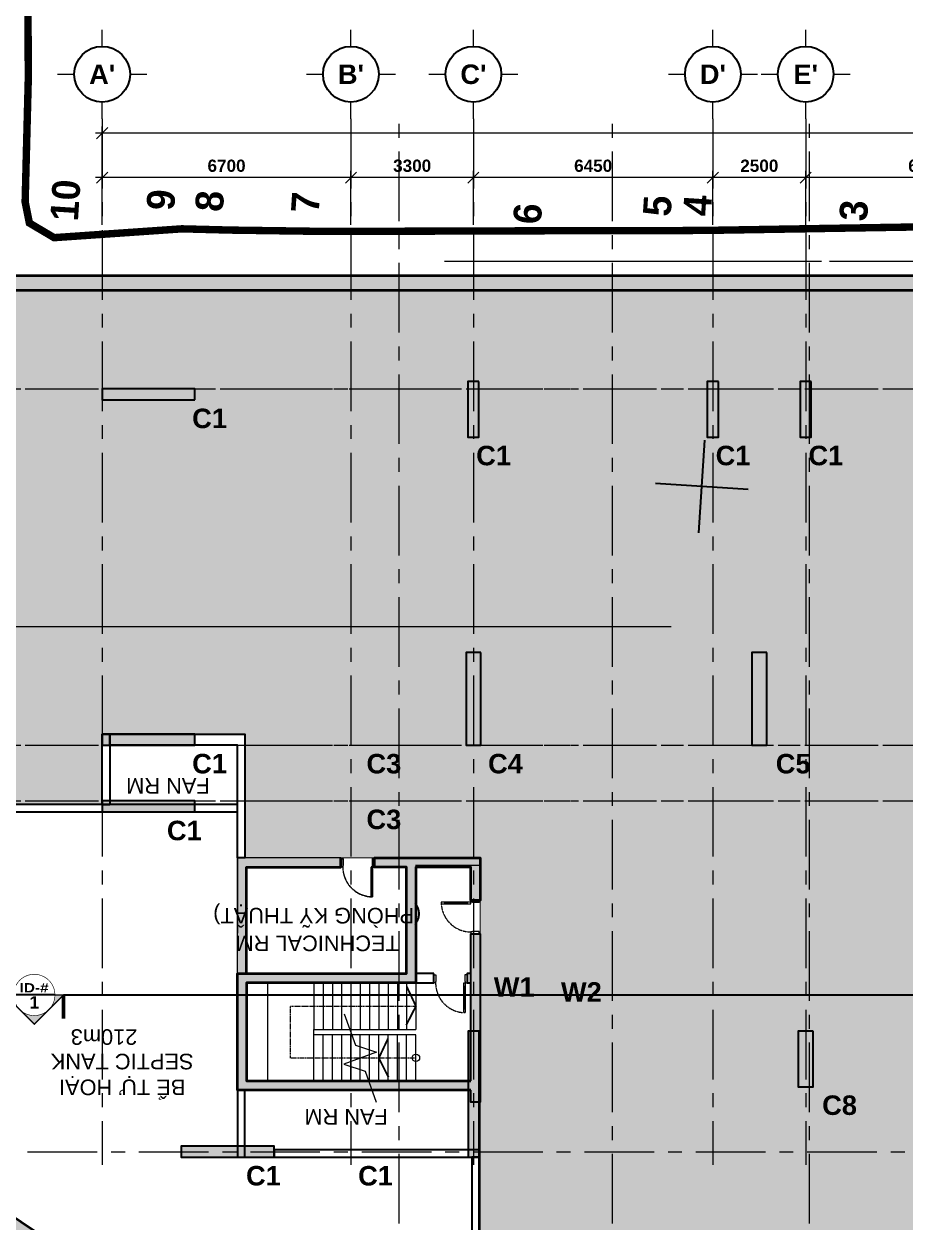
# Model space of a CAD drawing. Header units: millimetres. Extents: x -100356 to 314685, y 446 to 1273965.
# Drawn here: x 30138 to 53870, y 308214 to 340487 of the extents above; entities that cross this region are included whole.
import ezdxf
from ezdxf.enums import TextEntityAlignment as Align
from ezdxf.xclip import XClip

# ---------------------------------------------------------------- set-up
doc = ezdxf.new("R2010")
doc.units = ezdxf.units.MM
doc.header["$XCLIPFRAME"] = 2
for name, pattern in [('20180221 BF$0$b1$0$Core - tb$0$HIDDEN', [0.375, 0.25, -0.125]), ('20180221 BF$0$b2$0$Core - tb$0$HIDDEN', [0.375, 0.25, -0.125]), ('20180221 BF$0$b2$0$Kume - Key Plan Boundary', [16, 8, -2, 4, -2]), ('20180221 BF$0$Core - tb$0$HIDDEN', [0.375, 0.25, -0.125]), ('20180221 BF$0$DASHDOT', [1, 0.5, -0.25, 0, -0.25]), ('20180221 BF$0$HIDDEN', [0.375, 0.25, -0.125]), ('20180221 BF$0$Kume - D_W Swings', [4.4, 1.5, -0.7, 1.5, -0.7]), ('CENTER', [2, 1.25, -0.25, 0.25, -0.25]), ('DASHED', [0.75, 0.5, -0.25]), ('gf$0$CENTER2', [28.575, 19.05, -3.175, 3.175, -3.175]), ('gf$0$Kume - Grid Line', [10.5, 6, -1.25, 2, -1.25])]:
    doc.linetypes.add(name, pattern=pattern)
doc.layers.get('DEFPOINTS').update_dxf_attribs({"lineweight": 13})
for name, color, linetype in [('20180221 BF$0$10', 1, 'Continuous'), ('20180221 BF$0$luoi', 5, 'Continuous'), ('20180221 BF$0$sohieu_diem', 2, 'Continuous'), ('20180221 BF$0$TREE', 99, 'Continuous'), ('STR', 7, 'Continuous')]:
    doc.layers.add(name, color=color, linetype=linetype)
for name, color, linetype, lineweight in [('20180221 BF$0$@ color hatch', 7, 'Continuous', 13), ('20180221 BF$0$A-_DOOR----_E', 7, 'Continuous', 9), ('20180221 BF$0$b1$0$A-_WALL----_H', 1, 'Continuous', 18), ('20180221 BF$0$b1$0$Core - tb$0$A.Concrete', 7, 'Continuous', 35), ('20180221 BF$0$b1$0$Core - tb$0$CUA', 5, 'Continuous', 9), ('20180221 BF$0$b1$0$Core - tb$0$Hatch-wall', 251, 'Continuous', 5), ('20180221 BF$0$b2$0$A-_WALL----_E', 1, 'Continuous', 9), ('20180221 BF$0$b2$0$A-_WALLPRTN_E', 1, 'Continuous', 9), ('20180221 BF$0$b2$0$C-_SITEBNRY_E', 1, '20180221 BF$0$b2$0$Kume - Key Plan Boundary', 100), ('20180221 BF$0$b2$0$Core - tb$0$1-thaythuong', 9, 'Continuous', 13), ('20180221 BF$0$b2$0$Core - tb$0$A.Concrete', 7, 'Continuous', 35), ('20180221 BF$0$b2$0$Core - tb$0$A.Thin', 8, 'Continuous', 13), ('20180221 BF$0$b2$0$Core - tb$0$CUA', 5, 'Continuous', 9), ('20180221 BF$0$b2$0$Core - tb$0$Hatch-wall', 251, 'Continuous', 5), ('20180221 BF$0$b2$0$Core - tb$0$net bao', 254, 'Continuous', 13), ('20180221 BF$0$b2$0$S-_STRC----_E', 7, 'Continuous', 9), ('20180221 BF$0$b2$0$S-_WALLSTRU_E', 1, 'Continuous', 9), ('20180221 BF$0$setback', 1, 'Continuous', 13), ('20180221 BF$0$TEXT', 6, 'Continuous', 20), ('20180221 BF$0$TUONG 2', 2, 'Continuous', 25), ('@ color hatch', 7, 'Continuous', 13), ('A.Concrete', 7, 'Continuous', 25), ('A1 - dp$0$TUONG 2', 2, 'Continuous', 25), ('gf$0$A.Axis', 251, 'gf$0$CENTER2', 13), ('LC.HA', 250, 'Continuous', 9), ('LDIM OUT', 250, 'Continuous', 13), ('LGI', 250, 'CENTER', 9), ('luoicot', 30, 'Continuous', 13), ('TEXT', 6, 'Continuous', 20), ('Text 35', 250, 'Continuous', 15), ('TXT', 1, 'Continuous', 25)]:
    doc.layers.add(name, color=color, linetype=linetype, lineweight=lineweight)
doc.styles.add('20180221 BF$0$VAPTIMN', font='VNI-Aptima-Bold.TTF')
doc.styles.add('20180221 BF$0$VnArial', font='Font - TrueType - Arial.ttf')
doc.styles.add('ARIAL', font='Font - TrueType - Arial Bold.ttf')
doc.styles.add('PSDG - Title', font='seguisb_0.ttf', dxfattribs={"height": 2.5})
doc.dimstyles.new('TL 150 OUT', dxfattribs={"dimscale": 150, "dimtxt": 2.2, "dimasz": 2, "dimexe": 1.2, "dimexo": 1.5, "dimgap": 1, "dimtad": 1, "dimdec": 0, "dimdsep": 46, "dimtxsty": 'ARIAL', "dimblk": 'OBLIQUE', "dimcen": 2, "dimdle": 1.2, "dimclrd": 256, "dimclre": 256, "dimclrt": 4, "dimaunit": 1, "dimadec": 0, "dimazin": 0, "dimtfac": 1, "dimtdec": 0, "dimtix": 1, "dimtmove": 2, "dimatfit": 3, "dimfxl": 1, "dimtolj": 1, "dimtzin": 0, "dimarcsym": 0})

# ---------------------------------------------------------------- blocks, each defined once
blk = doc.blocks.new('20180221 BF$0$b2$0$Family - ___-1748564-1st Basement')
at = {"layer": '20180221 BF$0$b2$0$C-_SITEBNRY_E', "lineweight": 18}
for p, q in [((114067, 176), (117510, 415)), ((117510, 415), (118176, 21)), ((91514, 81), (95476, 146)), ((95476, 146), (99680, 215)), ((99680, 215), (100763, 225)), ((100763, 225), (104260, 229)), ((104260, 229), (110174, 248)), ((110174, 248), (112757, 211)), ((112757, 211), (114067, 176)), ((118176, 21), (118289, -548)), ((118289, -548), (118205, -3859)), ((118276, -23221), (118205, -3859))]:
    blk.add_line(p, q, dxfattribs=at)
blk = doc.blocks.new('*U358')
blk.add_line((70, 100), (70, 700))
for points in [[(50, 0), (50, 800), (90, 800), (90, 0)], [(50, 100), (90, 100), (90, 700), (50, 700)], [(0, -220), (60, -220), (60, -40), (50, -40), (50, 0), (0, 0)], [(900, -220), (840, -220), (840, -40), (850, -40), (850, 0), (900, 0)]]:
    blk.add_lwpolyline(points, close=True)
at = {"linetype": '20180221 BF$0$b2$0$Core - tb$0$HIDDEN'}
blk.add_arc((50, 0), 800, 360, 90, dxfattribs=at)
blk = doc.blocks.new('20180221 BF$0$hientrang')
at = {"layer": '20180221 BF$0$10', "color": 1}
for p, q in [((-59442, 103696, 0), (-40123, 104992, 0)), ((-62752, 103571, 0), (-59442, 103696, 0)), ((-63663, 102732, 0), (-63312, 103421, 0)), ((-63312, 103421, 0), (-62752, 103571, 0)), ((-63208, 99311, 0), (-63663, 102732, 0)), ((-63159, 98001, 0), (-63208, 99311, 0)), ((-63032, 95421, 0), (-63159, 98001, 0)), ((-62640, 89520, 0), (-63032, 95421, 0)), ((-62414, 86030, 0), (-62640, 89520, 0)), ((-62336, 84950, 0), (-62414, 86030, 0)), ((-62001, 80760, 0), (-62336, 84950, 0)), ((-61686, 76809, 0), (-62001, 80760, 0))]:
    blk.add_line(p, q, dxfattribs=at)
at = {"layer": '20180221 BF$0$10', "color": 1, "linetype": 'Continuous'}
for p, q in [((-62640, 89520, 0), (-62414, 86030, 0)), ((-62336, 84950, 0), (-62414, 86030, 0)), ((-62001, 80760, 0), (-62336, 84950, 0)), ((-61686, 76809, 0), (-62001, 80760, 0))]:
    blk.add_line(p, q, dxfattribs=at)
at = {"layer": '20180221 BF$0$10', "color": 1, "linetype": 'Continuous', "elevation": 0}
for points in [[(-40123, 104992), (-59442, 103696), (-62752, 103571), (-63312, 103421), (-63663, 102732), (-63208, 99311)], [(-63208, 99311), (-63159, 98001), (-63032, 95421), (-62640, 89520)]]:
    blk.add_lwpolyline(points, dxfattribs=at)
at = {"layer": '20180221 BF$0$luoi', "color": 7, "linetype": 'Continuous'}
for p, q in [((-69247, 83649, 0), (-69244, 86149, 0)), ((-70496, 84900, 0), (-67996, 84897, 0))]:
    blk.add_line(p, q, dxfattribs=at)
at = {"layer": '20180221 BF$0$setback', "color": 1, "linetype": '20180221 BF$0$DASHDOT', "ltscale": 200, "const_width": 200, "elevation": 0}
blk.add_lwpolyline([(-65904, 31044), (-70963, 47371), (-59640, 49717), (-60096, 53327), (-60608, 59668), (-61226, 68669), (-61471, 72759), (-61686, 76809), (-62001, 80760), (-62336, 84950), (-62414, 86030), (-62640, 89520), (-63032, 95421), (-63159, 98001), (-63208, 99311), (-63663, 102732), (-63312, 103421), (-62752, 103571), (-59442, 103696), (-40123, 104992)], dxfattribs=at)
at = {"layer": '20180221 BF$0$sohieu_diem', "color": 3, "const_width": 93.8, "elevation": 0}
for points in [[(-62799, 103571, 1), (-62705, 103570, 1)], [(-59489, 103696, 1), (-59395, 103696, 1)], [(-63359, 103421, 1), (-63265, 103421, 1)], [(-63710, 102732, 1), (-63616, 102732, 1)], [(-63254, 99311, 1), (-63161, 99311, 1)], [(-63206, 98001, 1), (-63112, 98001, 1)], [(-63079, 95421, 1), (-62986, 95421, 1)], [(-62687, 89520, 1), (-62593, 89520, 1)], [(-62461, 86030, 1), (-62367, 86030, 1)], [(-62383, 84950, 1), (-62289, 84950, 1)], [(-62048, 80760, 1), (-61954, 80759, 1)]]:
    blk.add_lwpolyline(points, format="xyb", close=True, dxfattribs=at)
at = {"layer": '20180221 BF$0$sohieu_diem', "color": 3, "style": '20180221 BF$0$VAPTIMN'}
for s, p in [('10', (-63196, 102119, 0)), ('9', (-62742, 99550, 0)), ('8', (-62694, 98240, 0)), ('7', (-62567, 95660, 0)), ('6', (-62490, 89670, 0)), ('5', (-62060, 86195, 0)), ('4', (-61981, 85115, 0)), ('3', (-61851, 80909, 0))]:
    blk.add_text(s, height=750, rotation=359.9273, dxfattribs=at).set_placement(p)
blk = doc.blocks.new('*U351')
blk.add_line((-70, 100), (-70, 700))
for points in [[(-50, 0), (-50, 800), (-90, 800), (-90, 0)], [(-50, 100), (-90, 100), (-90, 700), (-50, 700)], [(-900, -220), (-840, -220), (-840, -40), (-850, -40), (-850, 0), (-900, 0)], [(0, -220), (-60, -220), (-60, -40), (-50, -40), (-50, 0), (0, 0)]]:
    blk.add_lwpolyline(points, close=True)
at = {"linetype": '20180221 BF$0$b1$0$Core - tb$0$HIDDEN'}
blk.add_arc((-50, 0), 800, 90, 180, dxfattribs=at)
blk = doc.blocks.new('*U593')
h = blk.add_hatch(color=256)
h.paths.add_polyline_path([(0, 7.86), (-3.93, 3.93, -0.198912), (0, 5.56, -0.198912), (3.93, 3.93)])
h.paths.add_polyline_path([(3.93, 3.93, -0.198912), (5.56, 0), (7.86, 0)])
h.paths.add_polyline_path([(-3.93, 3.93), (-7.86, 0), (-5.56, 0, -0.198912)])
at = {"color": 1}
blk.add_line((5.56, 0), (-5.56, 0), dxfattribs=at)
for points, const_width in [([(-5.56, 0), (-7.86, 0), (0, 7.86), (7.86, 0), (5.56, 0)], 0.397), ([(7.86, 6.35), (7.86, 0)], 1)]:
    blk.add_lwpolyline(points, dxfattribs=dict(const_width=const_width))
at = {"const_width": 0.167}
blk.add_lwpolyline([(-5.56, 0, -0.414214), (0, 5.56, -0.414214), (5.56, 0, -0.414214), (0, -5.56, -0.414214), (-5.56, 0, -1.041379)], format="xyb", dxfattribs=at)
at = {"linetype": 'DASHED', "ltscale": 2, "const_width": 0.1}
blk.add_lwpolyline([(5.56, 0), (7.86, 0)], dxfattribs=at)
at = {"color": 2, "style": 'PSDG - Title'}
blk.add_attdef('#', text='', height=2.38, dxfattribs=at).set_placement((0, 1.98), align=Align.MIDDLE_CENTER)
at = {"color": 2, "style": 'PSDG - Title', "width": 0.998746}
blk.add_attdef('A100', text='', height=2.38, dxfattribs=at).set_placement((-3.97, -3.18), (3.97, -3.18), align=Align.FIT)
blk = doc.blocks.new('SECTION SYMBOL 2')
at = {"layer": 'TXT', "linetype": '20180221 BF$0$Core - tb$0$HIDDEN', "ltscale": 300, "const_width": 50, "elevation": 0}
blk.add_lwpolyline([(76548, -10459), (-5470, -10459), (-5470, -5228), (-37733, -5228)], dxfattribs=at)
at = {"layer": 'TXT'}
ref = blk.add_blockref('*U593', (-38519, -5228, 0), dxfattribs=dict(at, xscale=-100, yscale=100, zscale=100, rotation=180))
ref.add_attrib('#', '1', dxfattribs={"layer": '0', "color": 2, "height": 333, "style": 'ARIAL'}).set_placement((-38519, -5428, 0), align=Align.MIDDLE_CENTER)
ref.add_attrib('A100', 'ID-#', dxfattribs={"layer": '0', "color": 2, "height": 250, "style": 'ARIAL', "width": 1.186702}).set_placement((-38916, -5160, 0), (-38133, -5160, 0), align=Align.FIT)
blk = doc.blocks.new('20180221 BF$0$1 Panel - Opening Glass 01 - Fire - 900 x 2400-2462015-1st Basement')
at = {"layer": '20180221 BF$0$A-_DOOR----_E'}
h = blk.add_hatch(color=256, dxfattribs=at)
h.paths.add_polyline_path([(-450, -115), (-400, -115), (-400, 115), (-450, 115)], flags=0)
h.paths.add_polyline_path([(400, -115), (450, -115), (450, 115), (400, 115)], flags=0)
for p, q in [((-450, -115), (-450, 115)), ((-450, 115), (-400, 115)), ((-400, 115), (-400, -115)), ((400, 115), (450, 115)), ((400, -115), (400, 115)), ((450, 115), (450, -115)), ((-400, -115), (-450, -115)), ((400, -115), (360, -115)), ((360, -115), (360, -915)), ((400, -115), (400, -915)), ((450, -115), (400, -115)), ((400, -915), (360, -915))]:
    blk.add_line(p, q, dxfattribs=at)
at = {"layer": '20180221 BF$0$A-_DOOR----_E', "linetype": '20180221 BF$0$Kume - D_W Swings'}
blk.add_arc((400, -115), 800, 180, 270, dxfattribs=at)
blk = doc.blocks.new('_Oblique')
at = {"color": 0, "linetype": 'ByBlock', "lineweight": -2}
blk.add_line((-0.5, -0.5), (0.5, 0.5), dxfattribs=at)
blk = doc.blocks.new('*D488')
at = {"layer": 'DEFPOINTS', "color": 0, "ltscale": 1000, "transparency": 16777216}
for p in [(-25500, -4187), (-18950, -4187), (-18950, -5687)]:
    blk.add_point(p, dxfattribs=at)
at = {"layer": 'LDIM OUT', "lineweight": -2, "ltscale": 1000, "transparency": 16777216}
for p, q in [((-25500, -4412), (-25500, -5867)), ((-18950, -4412), (-18950, -5867)), ((-25680, -5687), (-18770, -5687))]:
    blk.add_line(p, q, dxfattribs=at)
at = {"layer": 'LDIM OUT', "lineweight": -2, "ltscale": 1000, "transparency": 16777216, "xscale": 300, "yscale": 300, "zscale": 300, "rotation": 180}
blk.add_blockref('_Oblique', (-25500, -5687), dxfattribs=at)
at = {"layer": 'LDIM OUT', "lineweight": -2, "ltscale": 1000, "transparency": 16777216, "xscale": 300, "yscale": 300, "zscale": 300}
blk.add_blockref('_Oblique', (-18950, -5687), dxfattribs=at)
at = {"layer": 'LDIM OUT', "color": 4, "ltscale": 1000, "transparency": 16777216, "insert": (-22225, -6006), "char_height": 330, "attachment_point": 5, "rotation": 180, "style": 'ARIAL'}
blk.add_mtext('\\A1;6550', dxfattribs=at)
blk = doc.blocks.new('*D489')
at = {"layer": 'DEFPOINTS', "color": 0, "ltscale": 1000, "transparency": 16777216}
for p in [(-18950, -4187), (-16450, -4187), (-16450, -5687)]:
    blk.add_point(p, dxfattribs=at)
at = {"layer": 'LDIM OUT', "lineweight": -2, "ltscale": 1000, "transparency": 16777216}
for p, q in [((-18950, -4412), (-18950, -5867)), ((-16450, -4412), (-16450, -5867)), ((-19130, -5687), (-16270, -5687))]:
    blk.add_line(p, q, dxfattribs=at)
at = {"layer": 'LDIM OUT', "lineweight": -2, "ltscale": 1000, "transparency": 16777216, "xscale": 300, "yscale": 300, "zscale": 300, "rotation": 180}
blk.add_blockref('_Oblique', (-18950, -5687), dxfattribs=at)
at = {"layer": 'LDIM OUT', "lineweight": -2, "ltscale": 1000, "transparency": 16777216, "xscale": 300, "yscale": 300, "zscale": 300}
blk.add_blockref('_Oblique', (-16450, -5687), dxfattribs=at)
at = {"layer": 'LDIM OUT', "color": 4, "ltscale": 1000, "transparency": 16777216, "insert": (-17700, -6006), "char_height": 330, "attachment_point": 5, "rotation": 180, "style": 'ARIAL'}
blk.add_mtext('\\A1;2500', dxfattribs=at)
blk = doc.blocks.new('*D490')
at = {"layer": 'DEFPOINTS', "color": 0, "ltscale": 1000, "transparency": 16777216}
for p in [(-16450, -4187), (-10000, -4187), (-10000, -5687)]:
    blk.add_point(p, dxfattribs=at)
at = {"layer": 'LDIM OUT', "lineweight": -2, "ltscale": 1000, "transparency": 16777216}
for p, q in [((-16450, -4412), (-16450, -5867)), ((-10000, -4412), (-10000, -5867)), ((-16630, -5687), (-9820, -5687))]:
    blk.add_line(p, q, dxfattribs=at)
at = {"layer": 'LDIM OUT', "lineweight": -2, "ltscale": 1000, "transparency": 16777216, "xscale": 300, "yscale": 300, "zscale": 300, "rotation": 180}
blk.add_blockref('_Oblique', (-16450, -5687), dxfattribs=at)
at = {"layer": 'LDIM OUT', "lineweight": -2, "ltscale": 1000, "transparency": 16777216, "xscale": 300, "yscale": 300, "zscale": 300}
blk.add_blockref('_Oblique', (-10000, -5687), dxfattribs=at)
at = {"layer": 'LDIM OUT', "color": 4, "ltscale": 1000, "transparency": 16777216, "insert": (-13225, -6006), "char_height": 330, "attachment_point": 5, "rotation": 180, "style": 'ARIAL'}
blk.add_mtext('\\A1;6450', dxfattribs=at)
blk = doc.blocks.new('*D491')
at = {"layer": 'DEFPOINTS', "color": 0, "ltscale": 1000, "transparency": 16777216}
for p in [(-10000, -4187), (-6700, -4187), (-6700, -5687)]:
    blk.add_point(p, dxfattribs=at)
at = {"layer": 'LDIM OUT', "lineweight": -2, "ltscale": 1000, "transparency": 16777216}
for p, q in [((-10000, -4412), (-10000, -5867)), ((-6700, -4412), (-6700, -5867)), ((-10180, -5687), (-6520, -5687))]:
    blk.add_line(p, q, dxfattribs=at)
at = {"layer": 'LDIM OUT', "lineweight": -2, "ltscale": 1000, "transparency": 16777216, "xscale": 300, "yscale": 300, "zscale": 300, "rotation": 180}
blk.add_blockref('_Oblique', (-10000, -5687), dxfattribs=at)
at = {"layer": 'LDIM OUT', "lineweight": -2, "ltscale": 1000, "transparency": 16777216, "xscale": 300, "yscale": 300, "zscale": 300}
blk.add_blockref('_Oblique', (-6700, -5687), dxfattribs=at)
at = {"layer": 'LDIM OUT', "color": 4, "ltscale": 1000, "transparency": 16777216, "insert": (-8350, -6006), "char_height": 330, "attachment_point": 5, "rotation": 180, "style": 'ARIAL'}
blk.add_mtext('\\A1;3300', dxfattribs=at)
blk = doc.blocks.new('*D492')
at = {"layer": 'DEFPOINTS', "color": 0, "ltscale": 1000, "transparency": 16777216}
for p in [(-6700, -4187), (0, -4187), (0, -5687)]:
    blk.add_point(p, dxfattribs=at)
at = {"layer": 'LDIM OUT', "lineweight": -2, "ltscale": 1000, "transparency": 16777216}
for p, q in [((-6700, -4412), (-6700, -5867)), ((0, -4412), (0, -5867)), ((-6880, -5687), (180, -5687))]:
    blk.add_line(p, q, dxfattribs=at)
at = {"layer": 'LDIM OUT', "lineweight": -2, "ltscale": 1000, "transparency": 16777216, "xscale": 300, "yscale": 300, "zscale": 300, "rotation": 180}
blk.add_blockref('_Oblique', (-6700, -5687), dxfattribs=at)
at = {"layer": 'LDIM OUT', "lineweight": -2, "ltscale": 1000, "transparency": 16777216, "xscale": 300, "yscale": 300, "zscale": 300}
blk.add_blockref('_Oblique', (0, -5687), dxfattribs=at)
at = {"layer": 'LDIM OUT', "color": 4, "ltscale": 1000, "transparency": 16777216, "insert": (-3350, -6006), "char_height": 330, "attachment_point": 5, "rotation": 180, "style": 'ARIAL'}
blk.add_mtext('\\A1;6700', dxfattribs=at)
blk = doc.blocks.new('*D507')
at = {"layer": 'DEFPOINTS', "color": 0, "ltscale": 1000, "transparency": 16777216}
for p in [(-47850, -4187), (0, -4187), (0, -6887)]:
    blk.add_point(p, dxfattribs=at)
at = {"layer": 'LDIM OUT', "lineweight": -2, "ltscale": 1000, "transparency": 16777216}
for p, q in [((-47850, -4412), (-47850, -7067)), ((0, -4412), (0, -7067)), ((-48030, -6887), (180, -6887))]:
    blk.add_line(p, q, dxfattribs=at)
at = {"layer": 'LDIM OUT', "lineweight": -2, "ltscale": 1000, "transparency": 16777216, "xscale": 300, "yscale": 300, "zscale": 300, "rotation": 180}
blk.add_blockref('_Oblique', (-47850, -6887), dxfattribs=at)
at = {"layer": 'LDIM OUT', "lineweight": -2, "ltscale": 1000, "transparency": 16777216, "xscale": 300, "yscale": 300, "zscale": 300}
blk.add_blockref('_Oblique', (0, -6887), dxfattribs=at)
at = {"layer": 'LDIM OUT', "color": 4, "ltscale": 1000, "transparency": 16777216, "insert": (-23925, -7206), "char_height": 330, "attachment_point": 5, "rotation": 180, "style": 'ARIAL'}
blk.add_mtext('\\A1;47850', dxfattribs=at)
blk = doc.blocks.new('BLOCK TRUC')
for p, q in [((0, 500), (0, 800)), ((500, 0), (800, 0)), ((-800, 0), (-500, 0)), ((0, -800), (0, -500))]:
    blk.add_line(p, q)
at = {"lineweight": 25}
blk.add_circle((0, 0), 500, dxfattribs=at)
at = {"style": 'ARIAL'}
blk.add_attdef('1-2', text='', height=350, rotation=0, dxfattribs=at).set_placement((0, 0), align=Align.MIDDLE_CENTER)
blk = doc.blocks.new('X-GRID')
at = {"layer": 'LGI', "ltscale": 1500}
for p, q in [((-19050, 49486.8), (-19050, -7272.6)), ((-13750, 49486.8), (-13750, -7272.6)), ((-8000, 49486.8), (-8000, -7272.6)), ((-18950, -7272.6), (-18950, 20900)), ((-16450, -7272.6), (-16450, 20900)), ((-10000, -7272.6), (-10000, 20900)), ((-6700, -7272.6), (-6700, 20900)), ((0, -7272.6), (0, 20900)), ((5008.8, 20550), (-25023.2, 20550)), ((5008.8, 11100), (-57318.6, 11100)), ((5008.8, 9600), (-57318.6, 9600)), ((5008.8, 0), (-57318.6, 0))]:
    blk.add_line(p, q, dxfattribs=at)
at = {"xscale": 1.5, "yscale": 1.5, "zscale": 1.5, "rotation": 180}
for p, values in [((-18950, -8472.6), {'1-2': "E'"}), ((-16450, -8472.6), {'1-2': "D'"}), ((-10000, -8472.6), {'1-2': "C'"}), ((-6700, -8472.6), {'1-2': "B'"}), ((0, -8472.6), {'1-2': "A'"})]:
    blk.add_blockref('BLOCK TRUC', p, dxfattribs=at).add_auto_attribs(values)
at = {"layer": 'LDIM OUT', "ltscale": 1000}
for base, p1, p2, picture, middle in [((0, -6887.5), (-47850, -4187.5), (0, -4187.5), '*D507', (-23925, -7206)), ((-18950, -5687.5), (-25500, -4187.5), (-18950, -4187.5), '*D488', (-22225, -6006)), ((-16450, -5687.5), (-18950, -4187.5), (-16450, -4187.5), '*D489', (-17700, -6006)), ((-10000, -5687.5), (-16450, -4187.5), (-10000, -4187.5), '*D490', (-13225, -6006)), ((-6700, -5687.5), (-10000, -4187.5), (-6700, -4187.5), '*D491', (-8350, -6006.1)), ((0, -5687.5), (-6700, -4187.5), (0, -4187.5), '*D492', (-3350, -6006))]:
    dim = blk.add_linear_dim(base=base, p1=p1, p2=p2, dimstyle='TL 150 OUT', override={"dimtad": 4}, dxfattribs=at)
    dim.commit()
    dim.dimension.update_dxf_attribs({"geometry": picture, "text_midpoint": middle})
blk = doc.blocks.new('A$C60262ED2')
at = {"layer": 'LC.HA'}
h = blk.add_hatch(color=256, dxfattribs=at)
h.dxf.hatch_style = 1
h.paths.add_polyline_path([(17559, 51684), (17259, 51684), (17259, 50184), (17559, 50184)])
h = blk.add_hatch(color=256, dxfattribs=at)
h.dxf.hatch_style = 1
h.paths.add_polyline_path([(24009, 51684), (23709, 51684), (23709, 50184), (24009, 50184)])
h = blk.add_hatch(color=256, dxfattribs=at)
h.dxf.hatch_style = 1
h.paths.add_polyline_path([(26509, 51684), (26209, 51684), (26209, 50184), (26509, 50184)])
h = blk.add_hatch(color=256, dxfattribs=at)
h.dxf.hatch_style = 1
h.paths.add_polyline_path([(9909, 51184), (9909, 51484), (7409, 51484), (7409, 51184)])
h = blk.add_hatch(color=256, dxfattribs=at)
h.dxf.hatch_style = 1
h.paths.add_polyline_path([(17609, 44384), (17209, 44384), (17209, 41884), (17609, 41884)])
h = blk.add_hatch(color=256, dxfattribs=at)
h.dxf.hatch_style = 1
h.paths.add_polyline_path([(25309, 44384), (24909, 44384), (24909, 41884), (25309, 41884)])
h = blk.add_hatch(color=256, dxfattribs=at)
h.dxf.hatch_style = 1
h.paths.add_polyline_path([(9909, 41884), (9909, 42184), (7409, 42184), (7409, 41884)])
h = blk.add_hatch(color=256, dxfattribs=at)
h.dxf.hatch_style = 1
h.paths.add_polyline_path([(9909, 40084), (9909, 40384), (7409, 40384), (7409, 40084)])
h = blk.add_hatch(color=256, dxfattribs=at)
h.dxf.hatch_style = 1
h.paths.add_polyline_path([(17566, 34184), (17266, 34184), (17266, 30784), (17566, 30784)])
h = blk.add_hatch(color=256, dxfattribs=at)
h.dxf.hatch_style = 1
h.paths.add_polyline_path([(26559, 34184), (26159, 34184), (26159, 32684), (26559, 32684)])
h = blk.add_hatch(color=256, dxfattribs=at)
h.dxf.hatch_style = 1
h.paths.add_polyline_path([(12039, 30784), (12039, 31084), (9539, 31084), (9539, 30784)])
at = {"layer": 'STR', "ltscale": 1000, "elevation": 0}
for points in [[(17559, 51684), (17259, 51684), (17259, 50184), (17559, 50184)], [(24009, 51684), (23709, 51684), (23709, 50184), (24009, 50184)], [(26509, 51684), (26209, 51684), (26209, 50184), (26509, 50184)], [(9909, 51184), (9909, 51484), (7409, 51484), (7409, 51184)], [(17609, 44384), (17209, 44384), (17209, 41884), (17609, 41884)], [(25309, 44384), (24909, 44384), (24909, 41884), (25309, 41884)], [(9909, 41884), (9909, 42184), (7409, 42184), (7409, 41884)], [(9909, 40084), (9909, 40384), (7409, 40384), (7409, 40084)], [(17566, 34184), (17266, 34184), (17266, 30784), (17566, 30784)], [(26559, 34184), (26159, 34184), (26159, 32684), (26559, 32684)], [(12039, 30784), (12039, 31084), (9539, 31084), (9539, 30784)]]:
    blk.add_lwpolyline(points, close=True, dxfattribs=at)
at = {"rotation": 180}
blk.add_blockref('X-GRID', (7409, 51484, 0), dxfattribs=at)
at = {"layer": 'Text 35', "ltscale": 1000, "style": 'ARIAL'}
for s, p in [('C1', (9833, 50424, 0)), ('C1', (17483, 49423, 0)), ('C1', (23933, 49424, 0)), ('C1', (26433, 49424, 0)), ('C1', (9833, 41124, 0)), ('C3', (14528, 41123, 0)), ('C4', (17803, 41124, 0)), ('C5', (25553, 41123, 0)), ('C3', (14528, 39623, 0)), ('C1', (9153, 39323, 0)), ('W1', (17957, 35109, 0)), ('W2', (19767, 34974, 0)), ('C8', (26803, 31924, 0)), ('C1', (11284, 30024, 0)), ('C1', (14303, 30023, 0))]:
    blk.add_text(s, height=525, dxfattribs=at).set_placement(p)
blk = doc.blocks.new('column')
at = {"layer": 'luoicot', "ltscale": 0.5}
blk.add_blockref('A$C60262ED2', (-47109, -40384, 0), dxfattribs=at)

msp = doc.modelspace()

# ---------------------------------------------------------------- hatches: boundary and pattern name
at = {"layer": '20180221 BF$0$b1$0$A-_WALL----_H'}
h = msp.add_hatch(color=250, dxfattribs=at)
h.paths.add_polyline_path([(29140.7, 333715.3), (83338.5, 333715.3), (84916, 322600), (115531.1, 329953.9), (117417.3, 324097.5), (137970.3, 330717), (139564.1, 325268.3), (145578.1, 304707.7), (84657.1, 297401.1), (86145.9, 285144.4), (37240.3, 285144.4), (37240.3, 306744.8), (31526.6, 306744.8), (29140.7, 308343.6)])
h.paths.add_polyline_path([(29540.7, 333315.3), (82991.2, 333315.3), (84581.7, 322108.4), (115264.1, 329478.4), (117159.2, 323594.2), (137701.7, 330210.3), (139180.2, 325156), (145061.6, 305048.7), (84211.7, 297750.6), (85694.4, 285544.4), (37640.3, 285544.4), (37640.3, 307144.8), (31648.3, 307144.8), (29540.7, 308557.1)], flags=16)
at = {"layer": '20180221 BF$0$b1$0$Core - tb$0$Hatch-wall'}
h = msp.add_hatch(color=256, dxfattribs=at)
h.dxf.hatch_style = 1
h.paths.add_polyline_path([(42425.7, 316880), (42425.7, 318025), (39575.7, 318025), (39575.7, 317775), (40445.7, 317775), (40445.7, 314905), (35885.1, 314905), (35885.1, 311770), (42175.7, 311770), (42425.7, 311770), (42425.7, 315980), (42175.7, 315980), (42175.7, 312020), (36135.1, 312020), (36135.1, 314655), (40695.7, 314655), (40695.7, 317775), (42175.7, 317775), (42175.7, 316880)])
at = {"layer": '20180221 BF$0$b2$0$Core - tb$0$Hatch-wall'}
h = msp.add_hatch(color=256, dxfattribs=at)
h.dxf.hatch_style = 1
h.paths.add_polyline_path([(38675.7, 318025), (35885.1, 318025), (35885.1, 317775), (35885.1, 314905), (36135.1, 314905), (36135.1, 317775), (38675.7, 317775)])
at = {"layer": '20180221 BF$0$b2$0$S-_WALLSTRU_E'}
h = msp.add_hatch(color=250, dxfattribs=at)
h.paths.add_polyline_path([(43551.2, 334111.9), (41451.4, 334111.9), (41451.4, 334096.9), (51635.7, 334096.9), (51635.2, 334111.9)], flags=0)
h.paths.add_polyline_path([(83414.5, 334111.9), (76933.3, 334111.9), (76933.3, 334096.9), (83473.4, 334096.9), (83471.3, 334111.9), (83429.7, 334111.9)], flags=0)
h.paths.add_polyline_path([(51815.7, 334111.9), (51815.7, 334096.9), (76753.3, 334096.9), (76753.3, 334111.9), (58587.7, 334111.9)], flags=0)
at = {"layer": '@ color hatch', "ltscale": 0.5}
h = msp.add_hatch(color=252, dxfattribs=at)
h.dxf.hatch_style = 1
edge = h.paths.add_edge_path()
edge.add_line((29540.6, 333315.3), (29540.6, 319459.8))
edge.add_line((29540.6, 319459.8), (32244.4, 319451.9))
edge.add_line((32244.4, 319451.9), (32244.4, 321359.9))
edge.add_line((32244.4, 321359.9), (36088.6, 321359.9))
edge.add_line((36088.6, 321359.9), (36088.6, 318025))
edge.add_line((36088.6, 318025), (42425.5, 318025))
edge.add_line((42425.5, 318025), (42425.5, 304294.4))
edge.add_line((42425.5, 304294.4), (42643.5, 304294.4))
edge.add_line((42643.5, 304294.4), (42643.5, 300559.8))
edge.add_arc((53143.5, 300559.8), 10500, 180, 270)
edge.add_line((53143.5, 290059.8), (53143.5, 289759.8))
edge.add_line((53143.5, 289759.8), (66842.4, 289759.8))
edge.add_line((66842.4, 289759.8), (66842.4, 285544.4))
edge.add_line((66842.4, 285544.4), (85694.2, 285544.4))
edge.add_line((85694.2, 285544.4), (84230, 297752.8))
edge.add_line((84230, 297752.8), (145061.4, 305048.7))
edge.add_line((145061.4, 305048.7), (137701.6, 330210.3))
edge.add_line((137701.6, 330210.3), (117159, 323594.2))
edge.add_line((117159, 323594.2), (115263.9, 329478.4))
edge.add_line((115263.9, 329478.4), (84581.5, 322108.4))
edge.add_line((84581.5, 322108.4), (82991, 333315.3))
edge.add_line((82991, 333315.3), (79044.2, 333315.3))
edge.add_line((79044.2, 333315.3), (79044.2, 329159.8))
edge.add_line((79044.2, 329159.8), (72890.8, 329159.8))
edge.add_line((72890.8, 329159.8), (72890.8, 333315.4))
edge.add_line((72890.8, 333315.4), (29540.6, 333315.3))
h.paths.add_polyline_path([(106186.1, 316249.6), (105230.1, 324195), (110701.6, 325624.6), (112252.7, 324676.9), (113166.7, 317090.6)], flags=16)
h.paths.add_polyline_path([(63470.6, 303338.6), (68944.2, 303338.7), (68944.2, 308376.9), (71340.6, 308376.9), (71340.6, 319559.9), (66242.8, 319559.8), (66242.8, 317159.8), (63472.9, 317159.8), (63472.9, 316959.8)], flags=16)
h.paths.add_polyline_path([(126157.7, 319989.4), (125778.5, 323155.5), (131668.6, 325271.6), (134228.4, 325576), (134501.2, 323298.8), (134774, 321021.5)], flags=16)

# ---------------------------------------------------------------- linework, layer by layer
at = {"layer": '20180221 BF$0$@ color hatch', "color": 7, "linetype": '20180221 BF$0$HIDDEN', "ltscale": 1000, "const_width": 30, "elevation": 0}
msp.add_lwpolyline([(115264.1, 329478.4), (84581.7, 322108.4), (82991.2, 333315.3), (79044.4, 333315.3), (79044.4, 329159.8), (72890.9, 329159.8), (72890.9, 333315.4), (29540.7, 333315.3), (29540.7, 319459.8), (32244.6, 319451.9), (32244.6, 321359.9), (36088.8, 321359.9), (36088.8, 318025), (42425.7, 318025), (42425.7, 304294.4), (42643.7, 304294.4), (42643.7, 300559.8, 0.4142136), (53143.7, 290059.8), (53143.7, 289759.8), (66842.6, 289759.8), (66842.6, 285544.4), (85694.4, 285544.4), (84230.2, 297752.8), (145061.6, 305048.7)], format="xyb", dxfattribs=at)
msp.add_lwpolyline([(29540.7, 319451.9), (32244.6, 319451.9), (32244.6, 321359.9), (36088.8, 321359.9), (36088.8, 318025), (42425.7, 318025), (42425.7, 304088.8), (37640.3, 304088.8)], dxfattribs=at)
msp.add_lwpolyline([(29540.7, 319259.8), (29540.7, 308557.1), (31648.3, 307144.8), (42201.6, 307144.8), (42201.6, 309959.9), (35888.8, 309959.9), (35885.1, 311755), (35885.1, 319259.8)], close=True, dxfattribs=at)
at = {"layer": '20180221 BF$0$b1$0$Core - tb$0$A.Concrete', "elevation": 0}
for points in [[(29140.7, 333715.3), (83338.5, 333715.3), (84916, 322600), (115531.1, 329953.9), (117417.3, 324097.5), (137970.3, 330717), (139564.1, 325268.3), (145578.1, 304707.7), (84657.1, 297401.1), (86145.9, 285144.4), (37240.3, 285144.4), (37240.3, 306744.8), (31526.6, 306744.8), (29140.7, 308343.6)], [(29540.7, 333315.3), (82991.2, 333315.3), (84581.7, 322108.4), (115264.1, 329478.4), (117159.2, 323594.2), (137701.7, 330210.3), (139180.2, 325156), (145061.6, 305048.7), (84211.7, 297750.6), (85694.4, 285544.4), (37640.3, 285544.4), (37640.3, 307144.8), (31648.3, 307144.8), (29540.7, 308557.1)]]:
    msp.add_lwpolyline(points, close=True, dxfattribs=at)
msp.add_lwpolyline([(42175.7, 311770), (35885.1, 311770), (35885.1, 314905), (40445.7, 314905), (40445.7, 317775), (39575.7, 317775), (39575.7, 318025), (42425.7, 318025), (42425.7, 318025), (42425.7, 318025), (42425.7, 317920), (42425.7, 317920), (42425.7, 316880), (42175.7, 316880), (42175.7, 317775), (40695.7, 317775), (40695.7, 314655), (36135.1, 314655), (36135.1, 312020), (42175.7, 312020)], dxfattribs=at)
at = {"layer": '20180221 BF$0$b1$0$Core - tb$0$Hatch-wall', "ltscale": 0.5, "elevation": 0}
msp.add_lwpolyline([(29540.7, 324259.9), (47571.6, 324259.9)], dxfattribs=at)
at = {"layer": '20180221 BF$0$b2$0$A-_WALL----_E'}
for p, q in [((39575.7, 318010, 0), (42395.8, 318010, 0)), ((40680.7, 317830, 0), (42395.8, 317830, 0))]:
    msp.add_line(p, q, dxfattribs=at)
at = {"layer": '20180221 BF$0$b2$0$A-_WALLPRTN_E', "lineweight": 18}
for p, q in [((35885.1, 318025, 0), (35885.1, 315998.7, 0)), ((38675.7, 318025, 0), (35885.1, 318025, 0)), ((38675.7, 317815, 0), (38675.7, 318025, 0)), ((42380.8, 318025, 0), (39575.7, 318025, 0)), ((39575.7, 318025, 0), (39575.7, 317815, 0)), ((40695.7, 317815, 0), (42175.7, 317815, 0))]:
    msp.add_line(p, q, dxfattribs=at)
at = {"layer": '20180221 BF$0$b2$0$Core - tb$0$1-thaythuong'}
for p, q in [((36695.1, 314655, 0), (36695.1, 312020, 0)), ((37945.2, 314655, 0), (37945.2, 313405, 0)), ((37945.2, 314655, 0), (37945.2, 313405, 0)), ((38195.2, 314655, 0), (38195.2, 313405, 0)), ((38195.2, 314655, 0), (38195.2, 313405, 0)), ((38445.2, 314655, 0), (38445.2, 313405, 0)), ((38445.2, 314655, 0), (38445.2, 313405, 0)), ((38695.2, 314655, 0), (38695.2, 313405, 0)), ((38695.2, 314655, 0), (38695.2, 313405, 0)), ((38945.2, 314655, 0), (38945.2, 313405, 0)), ((38945.2, 314655, 0), (38945.2, 313405, 0)), ((39195.2, 314655, 0), (39195.2, 313405, 0)), ((39195.2, 314655, 0), (39195.2, 313405, 0)), ((39445.2, 314655, 0), (39445.2, 313405, 0)), ((39445.2, 314655, 0), (39445.2, 313405, 0)), ((39695.2, 314655, 0), (39695.2, 313405, 0)), ((39695.2, 314655, 0), (39695.2, 313405, 0)), ((39945.2, 314655, 0), (39945.2, 313405, 0)), ((39945.2, 314655, 0), (39945.2, 313405, 0)), ((40195.2, 314655, 0), (40195.2, 313405, 0)), ((40195.2, 314655, 0), (40195.2, 313405, 0)), ((40445.2, 314655, 0), (40445.2, 313405, 0)), ((40445.2, 314655, 0), (40445.2, 313405, 0)), ((40695.2, 314655, 0), (40695.2, 313405, 0)), ((38763, 313818.8, 0), (39067.5, 312982.4, 0)), ((37945.7, 313255, 0), (37945.2, 313405, 0)), ((37945.2, 313405, 0), (38195.2, 313405, 0)), ((38695.2, 313405, 0), (38945.2, 313405, 0)), ((38945.2, 313405, 0), (39195.2, 313405, 0)), ((39195.2, 313405, 0), (39445.2, 313405, 0)), ((39445.2, 313405, 0), (39695.2, 313405, 0)), ((37945.7, 312020, 0), (37945.7, 313255, 0)), ((38195.7, 313255, 0), (37945.7, 313255, 0)), ((37945.7, 312020, 0), (37945.7, 313255, 0)), ((38195.7, 312020, 0), (38195.7, 313255, 0)), ((38195.7, 312020, 0), (38195.7, 313255, 0)), ((38445.7, 312020, 0), (38445.7, 313255, 0)), ((38445.7, 312020, 0), (38445.7, 313255, 0)), ((38945.7, 313255, 0), (38695.7, 313255, 0)), ((38695.7, 312020, 0), (38695.7, 313255, 0)), ((38695.7, 312020, 0), (38695.7, 313255, 0)), ((38968.2, 313255, 0), (38945.7, 313255, 0)), ((38945.7, 312539, 0), (38945.7, 313255, 0)), ((38945.7, 312539, 0), (38945.7, 313255, 0)), ((39195.7, 313255, 0), (38968.2, 313255, 0)), ((39445.7, 313255, 0), (39195.7, 313255, 0)), ((39195.7, 312939, 0), (39195.7, 313255, 0)), ((39195.7, 312939, 0), (39195.7, 313255, 0)), ((39695.7, 313255, 0), (39445.7, 313255, 0)), ((39445.7, 312854.6, 0), (39445.7, 313255, 0)), ((39445.7, 312854.6, 0), (39445.7, 313255, 0)), ((39695.7, 312020, 0), (39695.7, 313255, 0)), ((39695.7, 312020, 0), (39695.7, 313255, 0)), ((39945.7, 312020, 0), (39945.7, 313255, 0)), ((39945.7, 312020, 0), (39945.7, 313255, 0)), ((40195.7, 312020, 0), (40195.7, 313255, 0)), ((40195.7, 312020, 0), (40195.7, 313255, 0)), ((40445.7, 312020, 0), (40445.7, 313255, 0)), ((40445.7, 312020, 0), (40445.7, 313255, 0)), ((40695.7, 312020, 0), (40695.7, 313255, 0)), ((39636.2, 312790.3, 0), (38755.2, 312469.7, 0)), ((39067.5, 312982.4, 0), (39636.2, 312790.3, 0)), ((39195.7, 312630, 0), (39195.7, 312939, 0)), ((39195.7, 312630, 0), (39195.7, 312939, 0)), ((39445.7, 312721, 0), (39445.7, 312854.6, 0)), ((39445.7, 312721, 0), (39445.7, 312854.6, 0)), ((39445.7, 312020, 0), (39445.7, 312721, 0)), ((39445.7, 312020, 0), (39445.7, 312721, 0)), ((38755.2, 312469.7, 0), (39324, 312277.6, 0)), ((38945.7, 312405.3, 0), (38945.7, 312539, 0)), ((38945.7, 312405.3, 0), (38945.7, 312539, 0)), ((38945.7, 312020, 0), (38945.7, 312405.3, 0)), ((38945.7, 312020, 0), (38945.7, 312405.3, 0)), ((39195.7, 312320.9, 0), (39195.7, 312630, 0)), ((39195.7, 312320.9, 0), (39195.7, 312630, 0)), ((39195.7, 312020, 0), (39195.7, 312320.9, 0)), ((39195.7, 312020, 0), (39195.7, 312320.9, 0))]:
    msp.add_line(p, q, dxfattribs=at)
at = {"layer": '20180221 BF$0$b2$0$Core - tb$0$A.Concrete', "elevation": 0}
msp.add_lwpolyline([(36135.1, 314905), (36135.1, 317775), (38675.7, 317775), (38675.7, 318025)], dxfattribs=at)
at = {"layer": '20180221 BF$0$b2$0$Core - tb$0$A.Thin', "linetype": '20180221 BF$0$b2$0$Core - tb$0$HIDDEN', "ltscale": 100}
for p, q in [((37320.1, 314030, 0), (40695.2, 314030, 0)), ((37320.1, 312630, 0), (37320.1, 314030, 0)), ((40695.7, 312630, 0), (37320.1, 312630, 0))]:
    msp.add_line(p, q, dxfattribs=at)
at = {"layer": '20180221 BF$0$b2$0$Core - tb$0$A.Thin', "ltscale": 0.5, "const_width": 50, "elevation": 0}
for points in [[(40432.9, 313513.9), (40695.2, 314030), (40449.5, 314553.7)], [(39958.1, 312113.9), (39695.7, 312630), (39941.4, 313153.7)]]:
    msp.add_lwpolyline(points, dxfattribs=at)
at = {"layer": '20180221 BF$0$b2$0$Core - tb$0$net bao', "ltscale": 0.5}
msp.add_circle((40695.7, 312637.5, 0), 100, dxfattribs=at)
at = {"layer": '20180221 BF$0$b2$0$S-_STRC----_E'}
for p, q in [((38195.2, 313405, 0), (38445.2, 313405, 0)), ((38445.2, 313405, 0), (38695.2, 313405, 0)), ((39695.2, 313405, 0), (39945.2, 313405, 0)), ((39945.2, 313405, 0), (40195.2, 313405, 0)), ((40195.2, 313405, 0), (40445.2, 313405, 0)), ((40445.2, 313405, 0), (40695.2, 313405, 0)), ((38445.7, 313255, 0), (38195.7, 313255, 0)), ((38695.7, 313255, 0), (38445.7, 313255, 0)), ((39945.7, 313255, 0), (39695.7, 313255, 0)), ((40195.7, 313255, 0), (39945.7, 313255, 0)), ((40445.7, 313255, 0), (40195.7, 313255, 0)), ((40695.7, 313255, 0), (40445.7, 313255, 0)), ((40695.7, 312020, 0), (40695.7, 313255, 0)), ((39324, 312277.6, 0), (39628.4, 311441.2, 0))]:
    msp.add_line(p, q, dxfattribs=at)
at = {"layer": '20180221 BF$0$b2$0$S-_WALLSTRU_E', "lineweight": 18}
for p, q in [((41466.4, 334096.9, 0), (51620.7, 334096.9, 0)), ((51830.7, 334096.9, 0), (76738.3, 334096.9, 0))]:
    msp.add_line(p, q, dxfattribs=at)
at = {"layer": '20180221 BF$0$TUONG 2', "ltscale": 0.5}
msp.add_line((35885.1, 311755, 0), (35885.1, 311965, 0), dxfattribs=at)
at = {"layer": '20180221 BF$0$TUONG 2', "ltscale": 0.5, "elevation": 0}
msp.add_lwpolyline([(42175.7, 312020), (42175.7, 315980), (42425.7, 315980), (42425.7, 311441.1), (42175.7, 311441.1), (42175.7, 311770)], dxfattribs=at)
for points in [[(41175.7, 314905), (40695.7, 314905), (40695.7, 314655), (41175.7, 314655)], [(42175.7, 314905), (42075.7, 314905), (42075.7, 314655), (42175.7, 314655)], [(35888.8, 309959.9), (36088.8, 309959.9), (36088.8, 311770), (35888.8, 311770)]]:
    msp.add_lwpolyline(points, close=True, dxfattribs=at)
at = {"layer": 'A1 - dp$0$TUONG 2', "ltscale": 0.5, "elevation": 0}
for points in [[(32450.9, 319451.9), (32244.6, 319451.9), (32244.6, 321359.9), (32450.9, 321359.9)], [(32451, 321359.9), (36088.8, 321359.9), (36088.8, 318025), (35888.8, 318025), (35888.8, 321059.9), (32450.8, 321059.9)], [(35888.8, 319459.8), (29540.7, 319459.8), (29540.7, 319259.8), (35888.8, 319259.8)], [(42401.6, 310159.9), (36875, 310159.9), (36875, 309959.9), (42401.6, 309959.9)], [(42401.6, 309959.9), (42201.6, 309959.9), (42201.6, 307144.8), (37640.3, 307144.8), (37640.3, 306944.8), (42401.6, 306944.8)]]:
    msp.add_lwpolyline(points, close=True, dxfattribs=at)
at = {"layer": 'gf$0$A.Axis', "linetype": 'gf$0$Kume - Grid Line', "lineweight": 9, "ltscale": 100}
for p, q in [((26299.5, 330659.8, 0), (89559.5, 330659.8, 0)), ((26299.5, 321059.8, 0), (89559.5, 321059.8, 0)), ((26299.5, 319559.8, 0), (89559.5, 319559.8, 0))]:
    msp.add_line(p, q, dxfattribs=at)

# ---------------------------------------------------------------- block references
at = {"layer": '20180221 BF$0$A-_DOOR----_E'}
msp.add_blockref('20180221 BF$0$1 Panel - Opening Glass 01 - Fire - 900 x 2400-2462015-1st Basement', (39125.7, 317895, 0), dxfattribs=at)
at = {"layer": '20180221 BF$0$b1$0$Core - tb$0$CUA', "rotation": 90}
msp.add_blockref('*U351', (42175.7, 316880, 0), dxfattribs=at)
at = {"layer": '20180221 BF$0$b2$0$C-_SITEBNRY_E', "lineweight": 18, "rotation": 180}
msp.add_blockref('20180221 BF$0$b2$0$Family - ___-1748564-1st Basement', (148459.1, 335145, 0), dxfattribs=at)
at = {"layer": '20180221 BF$0$b2$0$Core - tb$0$CUA', "rotation": 180}
for p in [(39575.7, 317775, 0), (42075.7, 314655, 0)]:
    msp.add_blockref('*U358', p, dxfattribs=at)
at = {"layer": '20180221 BF$0$TREE'}
ref = msp.add_blockref('20180221 BF$0$hientrang', (137502.3, 391767.9, 0), dxfattribs=dict(at, rotation=86.37342821610302))
XClip(ref).set_block_clipping_path([(-121163.6677206126, 112835.5373194454), (-112147.2811558732, -29423.0062568703), (-23551.8986045148, -23807.8059542924), (-32568.2851692542, 118450.7376220233)])
at = {"layer": 'A.Concrete'}
msp.add_blockref('column', (71944.3, 319559.8, 0), dxfattribs=at)
at = {"layer": 'TEXT'}
msp.add_blockref('SECTION SYMBOL 2', (68934.8, 319559.8, 0), dxfattribs=at)

# ---------------------------------------------------------------- texts
at = {"layer": '20180221 BF$0$TEXT', "style": '20180221 BF$0$VnArial'}
for p in [(35139.6, 320171.7, 0), (39940.9, 311256.8, 0)]:
    msp.add_text('FAN RM', height=420, rotation=180, dxfattribs=at).set_placement(p)
at = {"layer": '20180221 BF$0$TEXT', "char_height": 420, "attachment_point": 2, "rotation": 180, "line_spacing_factor": 0.941778, "style": '20180221 BF$0$VnArial'}
for s, insert, width in [('(PHÒNG KỸ THUẬT)', (38036.4, 316257.1), 10564.245), ('TECHNICAL RM', (38036.4, 315512.2), 10564.245), ('210m3', (32295.3, 312988.1, 0), 7113.65), ('SEPTIC TANK', (32782.9, 312328.1, 0), 10564.245), ('BỂ TỰ HOẠI', (32782.9, 311633.3, 0), 10564.245)]:
    msp.add_mtext(s, dxfattribs=dict(at, insert=insert, width=width))

doc.saveas('drawing.dxf')
